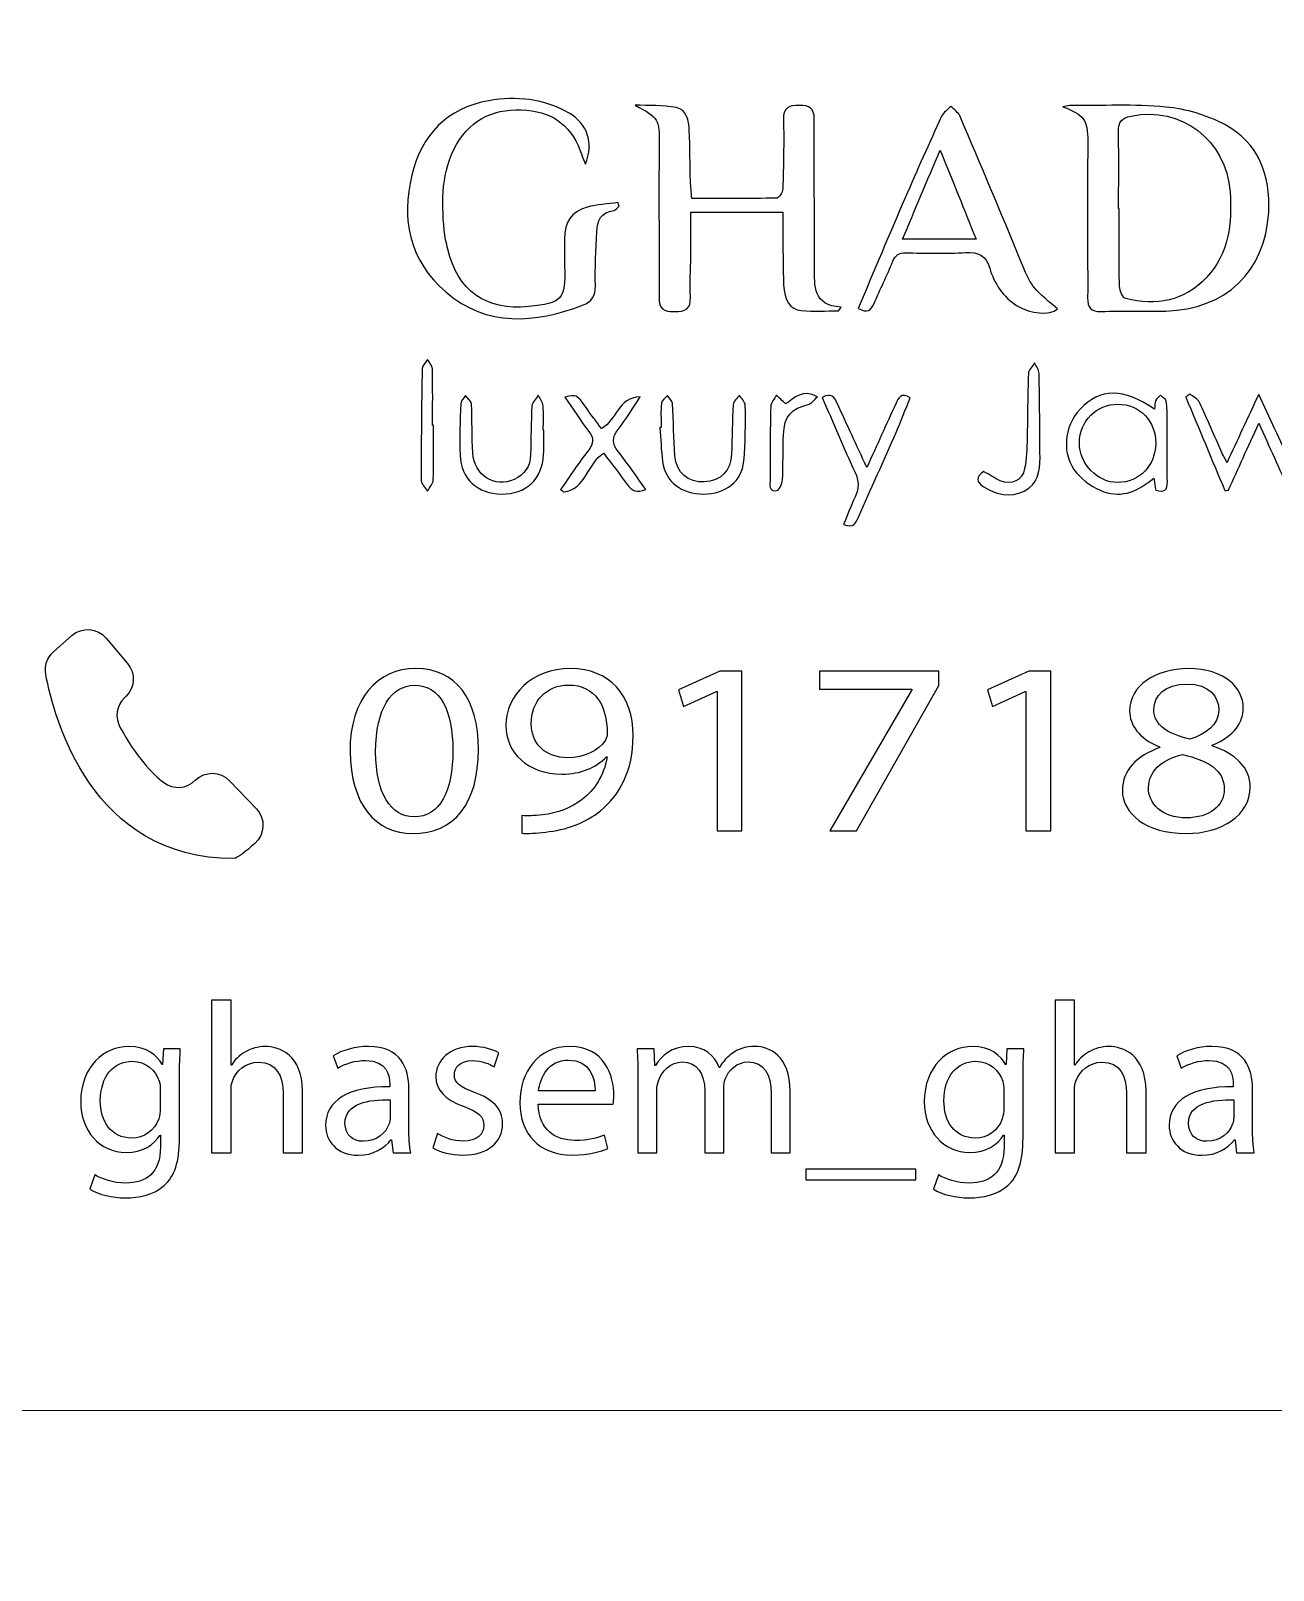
# Model space of a CAD drawing. Header units: millimetres. Extents: x -576 to 618, y 160 to 343.
# Drawn here: x 464.28 to 481.57, y 261.28 to 282.68 of the extents above; entities that cross this region are included whole.
import ezdxf

# ---------------------------------------------------------------- set-up
doc = ezdxf.new("R2010")
doc.units = ezdxf.units.MM
doc.header["$MEASUREMENT"] = 0
doc.layers.add('Layer 1', color=7, linetype='Continuous')

msp = doc.modelspace()

# ---------------------------------------------------------------- linework, layer by layer
at = {"layer": 'Layer 1', "color": 250, "lineweight": 18}
for points in [[(461.3217, 303.3001), (461.3217, 303.3001), (495.1517, 303.3001), (495.1517, 303.3001), (496.7957, 303.3001), (498.1367, 301.9591), (498.1367, 300.3151), (498.1367, 300.3151), (498.1367, 266.4851), (498.1367, 266.4851), (498.1367, 264.8411), (496.7957, 263.5001), (495.1517, 263.5001), (495.1517, 263.5001), (461.3217, 263.5001), (461.3217, 263.5001), (459.6777, 263.5001), (458.3367, 264.8411), (458.3367, 266.4851), (458.3367, 266.4851), (458.3367, 300.3151), (458.3367, 300.3151), (458.3367, 301.9591), (459.6777, 303.3001), (461.3217, 303.3001)], [(461.3217, 263.5001), (461.3217, 263.5001), (495.1517, 263.5001), (495.1517, 263.5001), (496.7957, 263.5001), (498.1367, 262.1591), (498.1367, 260.5151), (498.1367, 260.5151), (498.1367, 226.6851), (498.1367, 226.6851), (498.1367, 225.0411), (496.7957, 223.7001), (495.1517, 223.7001), (495.1517, 223.7001), (461.3217, 223.7001), (461.3217, 223.7001), (459.6777, 223.7001), (458.3367, 225.0411), (458.3367, 226.6851), (458.3367, 226.6851), (458.3367, 260.5151), (458.3367, 260.5151), (458.3367, 262.1591), (459.6777, 263.5001), (461.3217, 263.5001)]]:
    msp.add_open_spline(points, degree=3, knots=[0, 0, 0, 0, 0.125, 0.125, 0.125, 0.25, 0.25, 0.25, 0.375, 0.375, 0.375, 0.5, 0.5, 0.5, 0.625, 0.625, 0.625, 0.75, 0.75, 0.75, 0.875, 0.875, 0.875, 1, 1, 1, 1], dxfattribs=at)
at = {"layer": 'Layer 1', "color": 230}
for points, knots in [([(471.998, 280.8265), (471.9802, 280.87), (471.9593, 280.9121), (471.9449, 280.9566), (471.8239, 281.3286), (471.5755, 281.5452), (471.1805, 281.5773), (470.7618, 281.6116), (470.4192, 281.4771), (470.2039, 281.1002), (469.9911, 280.7283), (469.9954, 280.3196), (470.0305, 279.9099), (470.0383, 279.8203), (470.0613, 279.7317), (470.0822, 279.644), (470.2174, 279.0684), (470.6126, 278.7875), (471.2026, 278.8465), (471.6778, 278.8946), (471.7172, 278.9389), (471.7072, 279.4122), (471.7047, 279.5367), (471.7028, 279.6616), (471.7044, 279.786), (471.7066, 280.0269), (471.7958, 280.1642), (472.0211, 280.2287), (472.158, 280.2678), (472.3044, 280.2733), (472.4463, 280.2939), (472.4529, 280.2768), (472.4594, 280.2602), (472.466, 280.2431), (472.442, 280.2222), (472.4195, 280.1851), (472.3933, 280.1826), (472.2111, 280.1632), (472.1606, 280.0366), (472.153, 279.8852), (472.1406, 279.6365), (472.13, 279.3869), (472.1353, 279.1376), (472.1381, 278.9966), (472.086, 278.9158), (471.958, 278.8674), (471.2912, 278.6141), (470.6332, 278.5564), (470.0526, 279.0524), (469.5524, 279.4802), (469.4298, 280.0547), (469.5812, 280.6756), (469.7172, 281.2321), (470.0716, 281.6081), (470.651, 281.709), (471.0355, 281.776), (471.4198, 281.7408), (471.7689, 281.5352), (472.0223, 281.3853), (472.1153, 281.138), (471.998, 280.8265)], [0, 0, 0, 0, 0.05, 0.05, 0.05, 0.1, 0.1, 0.1, 0.15, 0.15, 0.15, 0.2, 0.2, 0.2, 0.25, 0.25, 0.25, 0.3, 0.3, 0.3, 0.35, 0.35, 0.35, 0.4, 0.4, 0.4, 0.45, 0.45, 0.45, 0.5, 0.5, 0.5, 0.55, 0.55, 0.55, 0.6, 0.6, 0.6, 0.65, 0.65, 0.65, 0.7, 0.7, 0.7, 0.75, 0.75, 0.75, 0.8, 0.8, 0.8, 0.85, 0.85, 0.85, 0.9, 0.9, 0.9, 0.95, 0.95, 0.95, 1, 1, 1, 1]), ([(475.5177, 278.7875), (475.3436, 278.7875), (475.1686, 278.776), (474.996, 278.7913), (474.8466, 278.8043), (474.7627, 278.9345), (474.7542, 279.1517), (474.7436, 279.4234), (474.7455, 279.6958), (474.7427, 279.9682), (474.7421, 280.029), (474.7427, 280.0899), (474.7427, 280.1601), (474.7427, 280.1601), (473.4625, 280.1601), (473.4625, 280.1601), (473.4625, 279.9494), (473.4638, 279.7466), (473.4622, 279.5442), (473.4606, 279.357), (473.4457, 279.1694), (473.4563, 278.9828), (473.4659, 278.8088), (473.3861, 278.7776), (473.2335, 278.7766), (473.0831, 278.7753), (473.0185, 278.8159), (473.0204, 278.976), (473.0254, 279.4746), (473.0191, 279.9738), (473.0185, 280.4727), (473.0185, 280.6771), (473.0229, 280.8811), (473.0232, 281.0852), (473.0238, 281.4611), (473.0176, 281.4702), (472.6865, 281.6478), (472.8784, 281.639), (473.0746, 281.6518), (473.2609, 281.6147), (473.4073, 281.5853), (473.4354, 281.4312), (473.4413, 281.2977), (473.4519, 281.0596), (473.4516, 280.8215), (473.4581, 280.5835), (473.4603, 280.5108), (473.4697, 280.439), (473.4769, 280.3497), (473.8787, 280.3497), (474.2687, 280.347), (474.6584, 280.3554), (474.6884, 280.356), (474.7402, 280.4369), (474.7417, 280.4818), (474.7517, 280.8047), (474.7599, 281.1282), (474.7515, 281.4509), (474.7468, 281.6243), (474.8338, 281.6437), (474.9717, 281.6437), (475.1087, 281.6437), (475.181, 281.611), (475.1801, 281.4533), (475.1767, 280.7673), (475.1839, 280.0811), (475.1842, 279.3947), (475.1842, 279.1342), (475.1567, 278.8621), (475.5561, 278.8384), (475.5433, 278.8212), (475.5306, 278.8047), (475.5177, 278.7875)], [0, 0, 0, 0, 0.0416667, 0.0416667, 0.0416667, 0.0833333, 0.0833333, 0.0833333, 0.125, 0.125, 0.125, 0.1666667, 0.1666667, 0.1666667, 0.2083333, 0.2083333, 0.2083333, 0.25, 0.25, 0.25, 0.2916667, 0.2916667, 0.2916667, 0.3333333, 0.3333333, 0.3333333, 0.375, 0.375, 0.375, 0.4166667, 0.4166667, 0.4166667, 0.4583333, 0.4583333, 0.4583333, 0.5, 0.5, 0.5, 0.5416667, 0.5416667, 0.5416667, 0.5833333, 0.5833333, 0.5833333, 0.625, 0.625, 0.625, 0.6666667, 0.6666667, 0.6666667, 0.7083333, 0.7083333, 0.7083333, 0.75, 0.75, 0.75, 0.7916667, 0.7916667, 0.7916667, 0.8333333, 0.8333333, 0.8333333, 0.875, 0.875, 0.875, 0.9166667, 0.9166667, 0.9166667, 0.9583333, 0.9583333, 0.9583333, 1, 1, 1, 1]), ([(475.7905, 278.8221), (476.0117, 279.3426), (476.226, 279.853), (476.4457, 280.361), (476.6098, 280.7401), (476.779, 281.1173), (476.952, 281.4924), (476.9771, 281.5467), (477.0363, 281.585), (477.0797, 281.6306), (477.124, 281.5844), (477.1864, 281.546), (477.2101, 281.4908), (477.494, 280.8247), (477.7755, 280.1575), (478.0507, 279.4877), (478.1976, 279.1304), (478.1917, 279.128), (478.5636, 278.8147), (478.4529, 278.7208), (478.1923, 278.7429), (478.0039, 278.8574), (477.803, 278.9791), (477.6862, 279.1666), (477.621, 279.3804), (477.5661, 279.561), (477.4632, 279.6063), (477.2859, 279.5965), (477.0092, 279.5816), (476.7308, 279.5894), (476.4532, 279.5944), (476.3611, 279.5959), (476.3099, 279.566), (476.2741, 279.4789), (476.192, 279.2802), (476.0984, 279.0864), (476.0123, 278.8895), (475.9721, 278.7975), (475.919, 278.7492), (475.7905, 278.8221)], [0, 0, 0, 0, 0.0769231, 0.0769231, 0.0769231, 0.1538462, 0.1538462, 0.1538462, 0.2307692, 0.2307692, 0.2307692, 0.3076923, 0.3076923, 0.3076923, 0.3846154, 0.3846154, 0.3846154, 0.4615385, 0.4615385, 0.4615385, 0.5384615, 0.5384615, 0.5384615, 0.6153846, 0.6153846, 0.6153846, 0.6923077, 0.6923077, 0.6923077, 0.7692308, 0.7692308, 0.7692308, 0.8461538, 0.8461538, 0.8461538, 0.9230769, 0.9230769, 0.9230769, 1, 1, 1, 1]), ([(478.6398, 281.6248), (478.6707, 281.6304), (478.7013, 281.641), (478.7318, 281.6407), (479.1793, 281.6386), (479.6292, 281.6635), (480.0725, 281.6217), (480.3521, 281.5951), (480.6442, 281.5097), (480.8916, 281.3774), (481.3652, 281.125), (481.5293, 280.6704), (481.5022, 280.1583), (481.4582, 279.3337), (480.9, 278.8076), (480.0709, 278.7852), (479.7715, 278.7768), (479.471, 278.7876), (479.1711, 278.7786), (479.0277, 278.7745), (478.9833, 278.8348), (478.9836, 278.9686), (478.9852, 279.5518), (478.9808, 280.1349), (478.9799, 280.7178), (478.9799, 280.8594), (478.9893, 281.0008), (478.9873, 281.1424), (478.9833, 281.4466), (478.9312, 281.5134), (478.6398, 281.6248)], [0, 0, 0, 0, 0.1, 0.1, 0.1, 0.2, 0.2, 0.2, 0.3, 0.3, 0.3, 0.4, 0.4, 0.4, 0.5, 0.5, 0.5, 0.6, 0.6, 0.6, 0.7, 0.7, 0.7, 0.8, 0.8, 0.8, 0.9, 0.9, 0.9, 1, 1, 1, 1]), ([(479.4142, 280.2117), (479.4142, 280.2117), (479.4227, 280.2117), (479.4227, 280.2117), (479.4227, 279.8494), (479.4188, 279.4869), (479.4267, 279.1246), (479.4282, 279.0663), (479.4723, 278.968), (479.5131, 278.958), (479.9362, 278.8569), (480.3262, 278.9181), (480.6358, 279.2498), (480.9509, 279.587), (480.9958, 280.0073), (480.9642, 280.4407), (480.9115, 281.1646), (480.28, 281.6413), (479.5887, 281.495), (479.4607, 281.4681), (479.4082, 281.4176), (479.4114, 281.2819), (479.4202, 280.9252), (479.4142, 280.5686), (479.4142, 280.2117)], [0, 0, 0, 0, 0.125, 0.125, 0.125, 0.25, 0.25, 0.25, 0.375, 0.375, 0.375, 0.5, 0.5, 0.5, 0.625, 0.625, 0.625, 0.75, 0.75, 0.75, 0.875, 0.875, 0.875, 1, 1, 1, 1]), ([(476.9324, 281.0237), (476.7455, 280.5825), (476.5786, 280.1879), (476.4073, 279.7828), (476.4073, 279.7828), (477.4313, 279.7828), (477.4313, 279.7828), (477.2663, 280.1931), (477.1093, 280.5838), (476.9324, 281.0237)], [0, 0, 0, 0, 0.3333333, 0.3333333, 0.3333333, 0.6666667, 0.6666667, 0.6666667, 1, 1, 1, 1]), ([(469.8829, 277.1994), (469.8829, 276.9452), (469.8876, 276.6905), (469.8791, 276.4365), (469.8773, 276.3835), (469.8277, 276.3321), (469.7999, 276.2799), (469.7696, 276.3286), (469.7138, 276.3773), (469.7135, 276.4263), (469.711, 276.946), (469.7153, 277.4662), (469.7247, 277.986), (469.7253, 278.0278), (469.7743, 278.069), (469.8011, 278.1101), (469.8242, 278.0665), (469.8664, 278.0235), (469.8676, 277.9794), (469.8738, 277.7196), (469.8705, 277.4593), (469.8705, 277.1994), (469.8705, 277.1994), (469.8829, 277.1994), (469.8829, 277.1994)], [0, 0, 0, 0, 0.125, 0.125, 0.125, 0.25, 0.25, 0.25, 0.375, 0.375, 0.375, 0.5, 0.5, 0.5, 0.625, 0.625, 0.625, 0.75, 0.75, 0.75, 0.875, 0.875, 0.875, 1, 1, 1, 1]), ([(477.5364, 276.5547), (477.6209, 276.5075), (477.6917, 276.4595), (477.7688, 276.4264), (477.9261, 276.3588), (478.0727, 276.4258), (478.1073, 276.5943), (478.1354, 276.7309), (478.1376, 276.8739), (478.1414, 277.0149), (478.1495, 277.3144), (478.1473, 277.6142), (478.1595, 277.9138), (478.1616, 277.9656), (478.2153, 278.0159), (478.2453, 278.0664), (478.2671, 278.0161), (478.3067, 277.9659), (478.308, 277.9154), (478.3164, 277.525), (478.317, 277.1347), (478.3213, 276.744), (478.3236, 276.5534), (478.2876, 276.3768), (478.1008, 276.2826), (477.9051, 276.1844), (477.7167, 276.2308), (477.5379, 276.3413), (477.4319, 276.4071), (477.4281, 276.4742), (477.5364, 276.5547)], [0, 0, 0, 0, 0.1, 0.1, 0.1, 0.2, 0.2, 0.2, 0.3, 0.3, 0.3, 0.4, 0.4, 0.4, 0.5, 0.5, 0.5, 0.6, 0.6, 0.6, 0.7, 0.7, 0.7, 0.8, 0.8, 0.8, 0.9, 0.9, 0.9, 1, 1, 1, 1]), ([(471.4159, 277.1272), (471.4159, 277.0142), (471.4218, 276.9004), (471.4149, 276.7881), (471.394, 276.4458), (471.1675, 276.2361), (470.8296, 276.2398), (470.496, 276.2439), (470.2667, 276.4508), (470.2526, 276.7815), (470.2424, 277.0183), (470.2526, 277.2564), (470.262, 277.4939), (470.2636, 277.5338), (470.3051, 277.5721), (470.3285, 277.6111), (470.3572, 277.5705), (470.4084, 277.5313), (470.4105, 277.4892), (470.4231, 277.2636), (470.4146, 277.0364), (470.4296, 276.8108), (470.4505, 276.4973), (470.7291, 276.3235), (471.0043, 276.4433), (471.1541, 276.5085), (471.2305, 276.6261), (471.2343, 276.7883), (471.2402, 277.0149), (471.238, 277.2411), (471.2521, 277.467), (471.2549, 277.5176), (471.3098, 277.565), (471.341, 277.6142), (471.364, 277.5646), (471.4028, 277.517), (471.4071, 277.4661), (471.4175, 277.354), (471.4102, 277.2402), (471.4102, 277.1272), (471.4102, 277.1272), (471.4159, 277.1272), (471.4159, 277.1272)], [0, 0, 0, 0, 0.0714286, 0.0714286, 0.0714286, 0.1428571, 0.1428571, 0.1428571, 0.2142857, 0.2142857, 0.2142857, 0.2857143, 0.2857143, 0.2857143, 0.3571429, 0.3571429, 0.3571429, 0.4285714, 0.4285714, 0.4285714, 0.5, 0.5, 0.5, 0.5714286, 0.5714286, 0.5714286, 0.6428571, 0.6428571, 0.6428571, 0.7142857, 0.7142857, 0.7142857, 0.7857143, 0.7857143, 0.7857143, 0.8571429, 0.8571429, 0.8571429, 0.9285714, 0.9285714, 0.9285714, 1, 1, 1, 1]), ([(472.8351, 276.3048), (472.7138, 276.2524), (472.6401, 276.2817), (472.5749, 276.375), (472.4716, 276.5229), (472.3593, 276.6646), (472.251, 276.8087), (472.0233, 276.6696), (472.0068, 276.3058), (471.6945, 276.2693), (471.68, 276.2814), (471.6657, 276.2936), (471.6517, 276.3054), (471.7793, 276.4868), (471.9004, 276.6733), (472.037, 276.8471), (472.1122, 276.9432), (472.1187, 277.0143), (472.0429, 277.1123), (471.9265, 277.263), (471.8236, 277.4246), (471.7122, 277.5853), (471.872, 277.6284), (471.8716, 277.628), (472.0058, 277.4415), (472.0773, 277.3417), (472.1512, 277.2437), (472.2204, 277.1497), (472.4352, 277.2745), (472.4501, 277.5882), (472.7593, 277.59), (472.6576, 277.4393), (472.5631, 277.2827), (472.4514, 277.1397), (472.364, 277.0278), (472.3628, 276.9416), (472.453, 276.8303), (472.5871, 276.6643), (472.705, 276.4855), (472.8351, 276.3048)], [0, 0, 0, 0, 0.0769231, 0.0769231, 0.0769231, 0.1538462, 0.1538462, 0.1538462, 0.2307692, 0.2307692, 0.2307692, 0.3076923, 0.3076923, 0.3076923, 0.3846154, 0.3846154, 0.3846154, 0.4615385, 0.4615385, 0.4615385, 0.5384615, 0.5384615, 0.5384615, 0.6153846, 0.6153846, 0.6153846, 0.6923077, 0.6923077, 0.6923077, 0.7692308, 0.7692308, 0.7692308, 0.8461538, 0.8461538, 0.8461538, 0.9230769, 0.9230769, 0.9230769, 1, 1, 1, 1]), ([(473.0498, 277.1662), (473.0498, 277.2795), (473.043, 277.3937), (473.0539, 277.506), (473.0573, 277.5428), (473.1078, 277.5752), (473.1366, 277.6096), (473.1618, 277.5734), (473.2068, 277.5382), (473.2093, 277.5004), (473.2242, 277.2576), (473.2215, 277.0133), (473.2411, 276.7706), (473.2601, 276.5357), (473.4267, 276.3971), (473.6504, 276.4087), (473.8801, 276.4202), (474.0208, 276.5628), (474.0305, 276.8014), (474.0392, 277.028), (474.0376, 277.2548), (474.0517, 277.481), (474.0545, 277.5272), (474.1069, 277.5703), (474.1362, 277.6146), (474.1659, 277.5687), (474.2208, 277.5225), (474.2211, 277.4761), (474.2226, 277.2162), (474.2245, 276.9547), (474.2005, 276.6964), (474.1743, 276.4158), (473.9428, 276.2402), (473.6386, 276.2405), (473.3303, 276.2408), (473.1091, 276.4121), (473.0704, 276.6923), (473.0492, 276.8486), (473.0445, 277.0074), (473.0326, 277.1653), (473.0383, 277.1656), (473.0439, 277.1659), (473.0498, 277.1662)], [0, 0, 0, 0, 0.0714286, 0.0714286, 0.0714286, 0.1428571, 0.1428571, 0.1428571, 0.2142857, 0.2142857, 0.2142857, 0.2857143, 0.2857143, 0.2857143, 0.3571429, 0.3571429, 0.3571429, 0.4285714, 0.4285714, 0.4285714, 0.5, 0.5, 0.5, 0.5714286, 0.5714286, 0.5714286, 0.6428571, 0.6428571, 0.6428571, 0.7142857, 0.7142857, 0.7142857, 0.7857143, 0.7857143, 0.7857143, 0.8571429, 0.8571429, 0.8571429, 0.9285714, 0.9285714, 0.9285714, 1, 1, 1, 1]), ([(474.7844, 277.4925), (474.9015, 277.5736), (475.0154, 277.7078), (475.2235, 277.5912), (475.1798, 277.5522), (475.1492, 277.5025), (475.1083, 277.4917), (474.8503, 277.4223), (474.7658, 277.3316), (474.7523, 277.0623), (474.7417, 276.8535), (474.7501, 276.6439), (474.7383, 276.4352), (474.7352, 276.3824), (474.6925, 276.2931), (474.6574, 276.2882), (474.5395, 276.2701), (474.5655, 276.3746), (474.5655, 276.4408), (474.5648, 276.7802), (474.5651, 277.1194), (474.5745, 277.4582), (474.5761, 277.5113), (474.6257, 277.5628), (474.6531, 277.6149), (474.6927, 277.5781), (474.7321, 277.5413), (474.7844, 277.4925)], [0, 0, 0, 0, 0.1111111, 0.1111111, 0.1111111, 0.2222222, 0.2222222, 0.2222222, 0.3333333, 0.3333333, 0.3333333, 0.4444444, 0.4444444, 0.4444444, 0.5555556, 0.5555556, 0.5555556, 0.6666667, 0.6666667, 0.6666667, 0.7777778, 0.7777778, 0.7777778, 0.8888889, 0.8888889, 0.8888889, 1, 1, 1, 1]), ([(476.5153, 277.58), (476.4498, 277.4187), (476.3877, 277.2567), (476.3181, 277.0976), (476.1455, 276.7042), (475.9702, 276.312), (475.7948, 275.9198), (475.7605, 275.8431), (475.7281, 275.756), (475.5892, 275.8184), (475.6426, 275.9482), (475.69, 276.0786), (475.7499, 276.2037), (475.8058, 276.3201), (475.802, 276.4231), (475.7474, 276.5419), (475.5892, 276.8846), (475.4432, 277.2328), (475.2904, 277.5835), (475.4176, 277.6558), (475.4617, 277.585), (475.5022, 277.4961), (475.6329, 277.2097), (475.7658, 276.9242), (475.9116, 276.6091), (476.0544, 276.9242), (476.1839, 277.2106), (476.3144, 277.4964), (476.3503, 277.5744), (476.3849, 277.6596), (476.5153, 277.58)], [0, 0, 0, 0, 0.1, 0.1, 0.1, 0.2, 0.2, 0.2, 0.3, 0.3, 0.3, 0.4, 0.4, 0.4, 0.5, 0.5, 0.5, 0.6, 0.6, 0.6, 0.7, 0.7, 0.7, 0.8, 0.8, 0.8, 0.9, 0.9, 0.9, 1, 1, 1, 1]), ([(479.9155, 277.4208), (479.9202, 277.472), (479.9158, 277.5088), (479.9286, 277.5372), (479.942, 277.5668), (479.9722, 277.5884), (479.9957, 277.6137), (480.0241, 277.5866), (480.0731, 277.5619), (480.078, 277.5307), (480.0915, 277.4473), (480.0874, 277.3616), (480.088, 277.2764), (480.0896, 276.9881), (480.089, 276.6995), (480.0927, 276.4109), (480.0939, 276.2979), (480.0527, 276.252), (479.9301, 276.2948), (479.923, 276.3404), (479.9155, 276.3894), (479.9042, 276.4621), (479.6959, 276.2845), (479.4649, 276.1819), (479.211, 276.2726), (479.0696, 276.3232), (478.9274, 276.4199), (478.8297, 276.5342), (478.6166, 276.7837), (478.6515, 277.1843), (478.878, 277.4205), (479.1573, 277.7126), (479.4786, 277.7169), (479.9155, 277.4208)], [0, 0, 0, 0, 0.0909091, 0.0909091, 0.0909091, 0.1818182, 0.1818182, 0.1818182, 0.2727273, 0.2727273, 0.2727273, 0.3636364, 0.3636364, 0.3636364, 0.4545455, 0.4545455, 0.4545455, 0.5454545, 0.5454545, 0.5454545, 0.6363636, 0.6363636, 0.6363636, 0.7272727, 0.7272727, 0.7272727, 0.8181818, 0.8181818, 0.8181818, 0.9090909, 0.9090909, 0.9090909, 1, 1, 1, 1]), ([(481.3643, 277.2238), (481.2117, 276.8875), (481.0766, 276.5908), (480.9418, 276.294), (480.9256, 276.2924), (480.909, 276.2912), (480.8925, 276.29), (480.7116, 276.7218), (480.5302, 277.1533), (480.349, 277.5851), (480.368, 277.6004), (480.3864, 277.616), (480.4052, 277.6317), (480.4507, 277.5927), (480.5153, 277.5627), (480.539, 277.5131), (480.6491, 277.2831), (480.7475, 277.0482), (480.8507, 276.8151), (480.8685, 276.7754), (480.8909, 276.738), (480.9225, 276.6784), (481.0694, 276.9945), (481.2068, 277.2903), (481.3634, 277.6266), (481.5191, 277.2925), (481.6576, 276.9945), (481.8099, 276.6675), (481.9424, 276.9633), (482.0585, 277.2322), (482.1846, 277.4965), (482.211, 277.5521), (482.2757, 277.5889), (482.3225, 277.6344), (482.3446, 277.6191), (482.3664, 277.6035), (482.388, 277.588), (482.2045, 277.1561), (482.0208, 276.7243), (481.8373, 276.2931), (481.8205, 276.2922), (481.8033, 276.2912), (481.7868, 276.2906), (481.651, 276.5901), (481.5153, 276.8896), (481.3643, 277.2238)], [0, 0, 0, 0, 0.0666667, 0.0666667, 0.0666667, 0.1333333, 0.1333333, 0.1333333, 0.2, 0.2, 0.2, 0.2666667, 0.2666667, 0.2666667, 0.3333333, 0.3333333, 0.3333333, 0.4, 0.4, 0.4, 0.4666667, 0.4666667, 0.4666667, 0.5333333, 0.5333333, 0.5333333, 0.6, 0.6, 0.6, 0.6666667, 0.6666667, 0.6666667, 0.7333333, 0.7333333, 0.7333333, 0.8, 0.8, 0.8, 0.8666667, 0.8666667, 0.8666667, 0.9333333, 0.9333333, 0.9333333, 1, 1, 1, 1]), ([(479.4066, 277.4898), (479.1071, 277.4917), (478.8696, 277.2539), (478.8696, 276.9519), (478.87, 276.658), (479.1186, 276.4003), (479.4012, 276.4009), (479.7018, 276.4015), (479.9277, 276.6339), (479.9301, 276.9453), (479.9326, 277.2549), (479.7083, 277.4879), (479.4066, 277.4898)], [0, 0, 0, 0, 0.25, 0.25, 0.25, 0.5, 0.5, 0.5, 0.75, 0.75, 0.75, 1, 1, 1, 1]), ([(465.5781, 273.4016), (465.5781, 273.4016), (465.6074, 273.4304), (465.6074, 273.4304), (465.7313, 273.5527), (465.7407, 273.7498), (465.628, 273.8828), (465.628, 273.8828), (465.3285, 274.2381), (465.3285, 274.2381), (465.2077, 274.3811), (464.9934, 274.3967), (464.8533, 274.2734), (464.8533, 274.2734), (464.5956, 274.0463), (464.5956, 274.0463), (464.507, 273.9683), (464.4667, 273.85), (464.4886, 273.7337), (464.605, 273.109), (465.126, 271.172), (467.1057, 271.172), (467.1503, 271.172), (467.2779, 271.2753), (467.3984, 271.3824), (467.5394, 271.5084), (467.5488, 271.7253), (467.4187, 271.8619), (467.4187, 271.8619), (467.0455, 272.2541), (467.0455, 272.2541), (466.9166, 272.3898), (466.701, 272.3927), (466.5684, 272.26), (466.4502, 272.1417), (466.2639, 272.1284), (466.131, 272.2295), (465.9709, 272.3511), (465.7534, 272.5779), (465.521, 272.9998), (465.4486, 273.1312), (465.4714, 273.2966), (465.5781, 273.4016)], [0, 0, 0, 0, 0.0714286, 0.0714286, 0.0714286, 0.1428571, 0.1428571, 0.1428571, 0.2142857, 0.2142857, 0.2142857, 0.2857143, 0.2857143, 0.2857143, 0.3571429, 0.3571429, 0.3571429, 0.4285714, 0.4285714, 0.4285714, 0.5, 0.5, 0.5, 0.5714286, 0.5714286, 0.5714286, 0.6428571, 0.6428571, 0.6428571, 0.7142857, 0.7142857, 0.7142857, 0.7857143, 0.7857143, 0.7857143, 0.8571429, 0.8571429, 0.8571429, 0.9285714, 0.9285714, 0.9285714, 1, 1, 1, 1]), ([(470.5079, 272.6904), (470.5079, 271.9363), (470.1759, 271.5197), (469.5924, 271.5197), (469.078, 271.5197), (468.7295, 271.9259), (468.7213, 272.6601), (468.7213, 273.4039), (469.1023, 273.8136), (469.6371, 273.8136), (470.1922, 273.8136), (470.5079, 273.3971), (470.5079, 272.6904)], [0, 0, 0, 0, 0.25, 0.25, 0.25, 0.5, 0.5, 0.5, 0.75, 0.75, 0.75, 1, 1, 1, 1]), ([(471.1126, 271.769), (471.1897, 271.7621), (471.2789, 271.769), (471.4003, 271.779), (471.6068, 271.8034), (471.8015, 271.8748), (471.9513, 271.9943), (472.1258, 272.1275), (472.2512, 272.3219), (472.2998, 272.5846), (472.2998, 272.5846), (472.2877, 272.5846), (472.2877, 272.5846), (472.1419, 272.4345), (471.9314, 272.3459), (471.6677, 272.3459), (471.1937, 272.3459), (470.8898, 272.6464), (470.8898, 273.0251), (470.8898, 273.4448), (471.2505, 273.8136), (471.7894, 273.8136), (472.3282, 273.8136), (472.6605, 273.4448), (472.6605, 272.8785), (472.6605, 272.3902), (472.4658, 272.0489), (472.2066, 271.8373), (472.0041, 271.6701), (471.7245, 271.5677), (471.4408, 271.5403), (471.3114, 271.5232), (471.1978, 271.5197), (471.1126, 271.5232), (471.1126, 271.5232), (471.1126, 271.769), (471.1126, 271.769)], [0, 0, 0, 0, 0.0833333, 0.0833333, 0.0833333, 0.1666667, 0.1666667, 0.1666667, 0.25, 0.25, 0.25, 0.3333333, 0.3333333, 0.3333333, 0.4166667, 0.4166667, 0.4166667, 0.5, 0.5, 0.5, 0.5833333, 0.5833333, 0.5833333, 0.6666667, 0.6666667, 0.6666667, 0.75, 0.75, 0.75, 0.8333333, 0.8333333, 0.8333333, 0.9166667, 0.9166667, 0.9166667, 1, 1, 1, 1]), ([(473.8281, 273.4961), (473.8281, 273.4961), (473.82, 273.4961), (473.82, 273.4961), (473.82, 273.4961), (473.3623, 273.288), (473.3623, 273.288), (473.3623, 273.288), (473.2933, 273.5167), (473.2933, 273.5167), (473.2933, 273.5167), (473.8686, 273.776), (473.8686, 273.776), (473.8686, 273.776), (474.1725, 273.776), (474.1725, 273.776), (474.1725, 273.776), (474.1725, 271.5573), (474.1725, 271.5573), (474.1725, 271.5573), (473.8281, 271.5573), (473.8281, 271.5573), (473.8281, 271.5573), (473.8281, 273.4961), (473.8281, 273.4961)], [0, 0, 0, 0, 0.125, 0.125, 0.125, 0.25, 0.25, 0.25, 0.375, 0.375, 0.375, 0.5, 0.5, 0.5, 0.625, 0.625, 0.625, 0.75, 0.75, 0.75, 0.875, 0.875, 0.875, 1, 1, 1, 1]), ([(476.9124, 273.7761), (476.9124, 273.7761), (476.9124, 273.578), (476.9124, 273.578), (476.9124, 273.578), (475.7657, 271.5574), (475.7657, 271.5574), (475.7657, 271.5574), (475.3972, 271.5574), (475.3972, 271.5574), (475.3972, 271.5574), (476.5397, 273.5203), (476.5397, 273.5203), (476.5397, 273.5203), (476.5397, 273.5269), (476.5397, 273.5269), (476.5397, 273.5269), (475.2512, 273.5269), (475.2512, 273.5269), (475.2512, 273.5269), (475.2512, 273.7761), (475.2512, 273.7761), (475.2512, 273.7761), (476.9124, 273.7761), (476.9124, 273.7761)], [0, 0, 0, 0, 0.125, 0.125, 0.125, 0.25, 0.25, 0.25, 0.375, 0.375, 0.375, 0.5, 0.5, 0.5, 0.625, 0.625, 0.625, 0.75, 0.75, 0.75, 0.875, 0.875, 0.875, 1, 1, 1, 1]), ([(478.1246, 273.4961), (478.1246, 273.4961), (478.1164, 273.4961), (478.1164, 273.4961), (478.1164, 273.4961), (477.6587, 273.288), (477.6587, 273.288), (477.6587, 273.288), (477.5899, 273.5167), (477.5899, 273.5167), (477.5899, 273.5167), (478.1652, 273.776), (478.1652, 273.776), (478.1652, 273.776), (478.4691, 273.776), (478.4691, 273.776), (478.4691, 273.776), (478.4691, 271.5573), (478.4691, 271.5573), (478.4691, 271.5573), (478.1246, 271.5573), (478.1246, 271.5573), (478.1246, 271.5573), (478.1246, 273.4961), (478.1246, 273.4961)], [0, 0, 0, 0, 0.125, 0.125, 0.125, 0.25, 0.25, 0.25, 0.375, 0.375, 0.375, 0.5, 0.5, 0.5, 0.625, 0.625, 0.625, 0.75, 0.75, 0.75, 0.875, 0.875, 0.875, 1, 1, 1, 1]), ([(479.4668, 272.1206), (479.4668, 272.4004), (479.6652, 272.5986), (479.9891, 272.7147), (479.9891, 272.7147), (479.9854, 272.7246), (479.9854, 272.7246), (479.6936, 272.8407), (479.5679, 273.0319), (479.5679, 273.2232), (479.5679, 273.5749), (479.9205, 273.8135), (480.3822, 273.8135), (480.8927, 273.8135), (481.1479, 273.5439), (481.1479, 273.2676), (481.1479, 273.08), (481.0387, 272.8785), (480.7145, 272.7486), (480.7145, 272.7486), (480.7145, 272.7384), (480.7145, 272.7384), (481.0425, 272.6292), (481.2453, 272.4345), (481.2453, 272.1649), (481.2453, 271.7792), (480.8525, 271.52), (480.3501, 271.52), (479.7988, 271.52), (479.4668, 271.7961), (479.4668, 272.1206)], [0, 0, 0, 0, 0.1, 0.1, 0.1, 0.2, 0.2, 0.2, 0.3, 0.3, 0.3, 0.4, 0.4, 0.4, 0.5, 0.5, 0.5, 0.6, 0.6, 0.6, 0.7, 0.7, 0.7, 0.8, 0.8, 0.8, 0.9, 0.9, 0.9, 1, 1, 1, 1]), ([(469.078, 272.6564), (469.078, 272.0795), (469.2885, 271.7521), (469.6128, 271.7521), (469.9772, 271.7521), (470.1516, 272.1103), (470.1516, 272.6769), (470.1516, 273.223), (469.9856, 273.5814), (469.6168, 273.5814), (469.3048, 273.5814), (469.078, 273.2607), (469.078, 272.6564)], [0, 0, 0, 0, 0.25, 0.25, 0.25, 0.5, 0.5, 0.5, 0.75, 0.75, 0.75, 1, 1, 1, 1]), ([(471.2425, 273.0457), (471.2425, 272.769), (471.4408, 272.5746), (471.7488, 272.5746), (471.9879, 272.5746), (472.1744, 272.6736), (472.2674, 272.8064), (472.2877, 272.8339), (472.2998, 272.8682), (472.2998, 272.916), (472.2998, 273.2947), (472.1339, 273.5852), (471.761, 273.5852), (471.4571, 273.5852), (471.2425, 273.3596), (471.2425, 273.0457)], [0, 0, 0, 0, 0.2, 0.2, 0.2, 0.4, 0.4, 0.4, 0.6, 0.6, 0.6, 0.8, 0.8, 0.8, 1, 1, 1, 1]), ([(479.9043, 273.2435), (479.9043, 273.0217), (480.103, 272.9022), (480.4065, 272.8342), (480.6334, 272.8991), (480.8078, 273.0354), (480.8078, 273.2369), (480.8078, 273.4145), (480.682, 273.5986), (480.3622, 273.5986), (480.0665, 273.5986), (479.9043, 273.4348), (479.9043, 273.2435)], [0, 0, 0, 0, 0.25, 0.25, 0.25, 0.5, 0.5, 0.5, 0.75, 0.75, 0.75, 1, 1, 1, 1]), ([(480.8848, 272.134), (480.8848, 272.4039), (480.6621, 272.5336), (480.3052, 272.6189), (479.9975, 272.544), (479.8316, 272.3733), (479.8316, 272.1615), (479.8194, 271.9365), (480.0219, 271.7383), (480.3579, 271.7383), (480.678, 271.7383), (480.8848, 271.9056), (480.8848, 272.134)], [0, 0, 0, 0, 0.25, 0.25, 0.25, 0.5, 0.5, 0.5, 0.75, 0.75, 0.75, 1, 1, 1, 1]), ([(466.7963, 269.2023), (466.7963, 269.2023), (467.0662, 269.2023), (467.0662, 269.2023), (467.0662, 269.2023), (467.0662, 268.299), (467.0662, 268.299), (467.0662, 268.299), (467.0721, 268.299), (467.0721, 268.299), (467.1152, 268.3742), (467.1826, 268.4401), (467.2653, 268.4847), (467.3451, 268.5296), (467.44, 268.5592), (467.5414, 268.5592), (467.7407, 268.5592), (468.0597, 268.4401), (468.0597, 267.9405), (468.0597, 267.9405), (468.0597, 267.0794), (468.0597, 267.0794), (468.0597, 267.0794), (467.7897, 267.0794), (467.7897, 267.0794), (467.7897, 267.0794), (467.7897, 267.9106), (467.7897, 267.9106), (467.7897, 268.1436), (467.7008, 268.3411), (467.4462, 268.3411), (467.2715, 268.3411), (467.1336, 268.2214), (467.0846, 268.0778), (467.0694, 268.0423), (467.0662, 268.0032), (467.0662, 267.9524), (467.0662, 267.9524), (467.0662, 267.0794), (467.0662, 267.0794), (467.0662, 267.0794), (466.7963, 267.0794), (466.7963, 267.0794), (466.7963, 267.0794), (466.7963, 269.2023), (466.7963, 269.2023)], [0, 0, 0, 0, 0.0666667, 0.0666667, 0.0666667, 0.1333333, 0.1333333, 0.1333333, 0.2, 0.2, 0.2, 0.2666667, 0.2666667, 0.2666667, 0.3333333, 0.3333333, 0.3333333, 0.4, 0.4, 0.4, 0.4666667, 0.4666667, 0.4666667, 0.5333333, 0.5333333, 0.5333333, 0.6, 0.6, 0.6, 0.6666667, 0.6666667, 0.6666667, 0.7333333, 0.7333333, 0.7333333, 0.8, 0.8, 0.8, 0.8666667, 0.8666667, 0.8666667, 0.9333333, 0.9333333, 0.9333333, 1, 1, 1, 1]), ([(478.5321, 269.2023), (478.5321, 269.2023), (478.802, 269.2023), (478.802, 269.2023), (478.802, 269.2023), (478.802, 268.299), (478.802, 268.299), (478.802, 268.299), (478.8082, 268.299), (478.8082, 268.299), (478.851, 268.3742), (478.9184, 268.4401), (479.0014, 268.4847), (479.0809, 268.5296), (479.1758, 268.5592), (479.2772, 268.5592), (479.4762, 268.5592), (479.7954, 268.4401), (479.7954, 267.9405), (479.7954, 267.9405), (479.7954, 267.0794), (479.7954, 267.0794), (479.7954, 267.0794), (479.5256, 267.0794), (479.5256, 267.0794), (479.5256, 267.0794), (479.5256, 267.9106), (479.5256, 267.9106), (479.5256, 268.1436), (479.4366, 268.3411), (479.182, 268.3411), (479.0073, 268.3411), (478.8694, 268.2214), (478.8204, 268.0778), (478.8051, 268.0423), (478.802, 268.0032), (478.802, 267.9524), (478.802, 267.9524), (478.802, 267.0794), (478.802, 267.0794), (478.802, 267.0794), (478.5321, 267.0794), (478.5321, 267.0794), (478.5321, 267.0794), (478.5321, 269.2023), (478.5321, 269.2023)], [0, 0, 0, 0, 0.0666667, 0.0666667, 0.0666667, 0.1333333, 0.1333333, 0.1333333, 0.2, 0.2, 0.2, 0.2666667, 0.2666667, 0.2666667, 0.3333333, 0.3333333, 0.3333333, 0.4, 0.4, 0.4, 0.4666667, 0.4666667, 0.4666667, 0.5333333, 0.5333333, 0.5333333, 0.6, 0.6, 0.6, 0.6666667, 0.6666667, 0.6666667, 0.7333333, 0.7333333, 0.7333333, 0.8, 0.8, 0.8, 0.8666667, 0.8666667, 0.8666667, 0.9333333, 0.9333333, 0.9333333, 1, 1, 1, 1]), ([(466.3606, 268.5265), (466.3546, 268.4219), (466.3484, 268.3052), (466.3484, 268.1289), (466.3484, 268.1289), (466.3484, 267.2887), (466.3484, 267.2887), (466.3484, 266.957), (466.281, 266.7533), (466.1369, 266.6278), (465.9927, 266.4965), (465.7843, 266.4544), (465.5971, 266.4544), (465.4192, 266.4544), (465.2232, 266.4965), (465.1035, 266.5742), (465.1035, 266.5742), (465.1712, 266.7745), (465.1712, 266.7745), (465.2692, 266.7146), (465.4223, 266.6609), (465.6065, 266.6609), (465.8822, 266.6609), (466.0848, 266.8013), (466.0848, 267.1664), (466.0848, 267.1664), (466.0848, 267.3274), (466.0848, 267.3274), (466.0848, 267.3274), (466.0785, 267.3274), (466.0785, 267.3274), (465.9958, 267.1932), (465.8364, 267.0855), (465.6065, 267.0855), (465.2383, 267.0855), (464.9749, 267.3904), (464.9749, 267.7911), (464.9749, 268.2815), (465.3028, 268.5595), (465.6433, 268.5595), (465.9006, 268.5595), (466.0417, 268.4279), (466.1063, 268.3084), (466.1063, 268.3084), (466.1122, 268.3084), (466.1122, 268.3084), (466.1122, 268.3084), (466.1247, 268.5265), (466.1247, 268.5265), (466.1247, 268.5265), (466.3606, 268.5265), (466.3606, 268.5265)], [0, 0, 0, 0, 0.0588235, 0.0588235, 0.0588235, 0.1176471, 0.1176471, 0.1176471, 0.1764706, 0.1764706, 0.1764706, 0.2352941, 0.2352941, 0.2352941, 0.2941176, 0.2941176, 0.2941176, 0.3529412, 0.3529412, 0.3529412, 0.4117647, 0.4117647, 0.4117647, 0.4705882, 0.4705882, 0.4705882, 0.5294118, 0.5294118, 0.5294118, 0.5882353, 0.5882353, 0.5882353, 0.6470588, 0.6470588, 0.6470588, 0.7058824, 0.7058824, 0.7058824, 0.7647059, 0.7647059, 0.7647059, 0.8235294, 0.8235294, 0.8235294, 0.8823529, 0.8823529, 0.8823529, 0.9411765, 0.9411765, 0.9411765, 1, 1, 1, 1]), ([(469.32, 267.0794), (469.32, 267.0794), (469.2985, 267.262), (469.2985, 267.262), (469.2985, 267.262), (469.2891, 267.262), (469.2891, 267.262), (469.2064, 267.1484), (469.047, 267.0465), (468.8355, 267.0465), (468.535, 267.0465), (468.3818, 267.2526), (468.3818, 267.4621), (468.3818, 267.8118), (468.7007, 268.0033), (469.2738, 268.0002), (469.2738, 268.0002), (469.2738, 268.0302), (469.2738, 268.0302), (469.2738, 268.1497), (469.2401, 268.365), (468.9366, 268.365), (468.7986, 268.365), (468.6548, 268.3232), (468.5503, 268.2573), (468.5503, 268.2573), (468.4891, 268.4308), (468.4891, 268.4308), (468.6117, 268.5085), (468.7896, 268.5594), (468.9765, 268.5594), (469.4301, 268.5594), (469.5406, 268.2573), (469.5406, 267.9675), (469.5406, 267.9675), (469.5406, 267.4261), (469.5406, 267.4261), (469.5406, 267.3007), (469.5469, 267.1781), (469.5653, 267.0794), (469.5653, 267.0794), (469.32, 267.0794), (469.32, 267.0794)], [0, 0, 0, 0, 0.0714286, 0.0714286, 0.0714286, 0.1428571, 0.1428571, 0.1428571, 0.2142857, 0.2142857, 0.2142857, 0.2857143, 0.2857143, 0.2857143, 0.3571429, 0.3571429, 0.3571429, 0.4285714, 0.4285714, 0.4285714, 0.5, 0.5, 0.5, 0.5714286, 0.5714286, 0.5714286, 0.6428571, 0.6428571, 0.6428571, 0.7142857, 0.7142857, 0.7142857, 0.7857143, 0.7857143, 0.7857143, 0.8571429, 0.8571429, 0.8571429, 0.9285714, 0.9285714, 0.9285714, 1, 1, 1, 1]), ([(469.9395, 267.3485), (470.0191, 267.2976), (470.1605, 267.244), (470.2953, 267.244), (470.4915, 267.244), (470.5832, 267.3397), (470.5832, 267.459), (470.5832, 267.5847), (470.5068, 267.6536), (470.3075, 267.7251), (470.0406, 267.818), (469.915, 267.9616), (469.915, 268.1351), (469.915, 268.3682), (470.108, 268.5594), (470.427, 268.5594), (470.5773, 268.5594), (470.709, 268.5176), (470.7917, 268.4699), (470.7917, 268.4699), (470.7246, 268.2783), (470.7246, 268.2783), (470.6662, 268.3145), (470.5589, 268.3622), (470.4207, 268.3622), (470.2616, 268.3622), (470.1727, 268.2724), (470.1727, 268.1647), (470.1727, 268.0449), (470.2616, 267.9916), (470.4547, 267.9195), (470.7121, 267.8237), (470.8438, 267.6983), (470.8438, 267.4833), (470.8438, 267.229), (470.6416, 267.0496), (470.289, 267.0496), (470.1264, 267.0496), (469.9764, 267.0883), (469.8722, 267.1482), (469.8722, 267.1482), (469.9395, 267.3485), (469.9395, 267.3485)], [0, 0, 0, 0, 0.0714286, 0.0714286, 0.0714286, 0.1428571, 0.1428571, 0.1428571, 0.2142857, 0.2142857, 0.2142857, 0.2857143, 0.2857143, 0.2857143, 0.3571429, 0.3571429, 0.3571429, 0.4285714, 0.4285714, 0.4285714, 0.5, 0.5, 0.5, 0.5714286, 0.5714286, 0.5714286, 0.6428571, 0.6428571, 0.6428571, 0.7142857, 0.7142857, 0.7142857, 0.7857143, 0.7857143, 0.7857143, 0.8571429, 0.8571429, 0.8571429, 0.9285714, 0.9285714, 0.9285714, 1, 1, 1, 1]), ([(471.341, 267.7552), (471.3469, 267.3994), (471.5799, 267.2528), (471.8499, 267.2528), (472.0429, 267.2528), (472.1597, 267.2859), (472.2608, 267.3274), (472.2608, 267.3274), (472.3069, 267.1392), (472.3069, 267.1392), (472.2118, 267.0974), (472.0492, 267.0496), (471.8133, 267.0496), (471.3563, 267.0496), (471.0836, 267.3423), (471.0836, 267.7791), (471.0836, 268.2157), (471.3469, 268.5595), (471.7793, 268.5595), (472.2639, 268.5595), (472.3925, 268.1439), (472.3925, 267.8777), (472.3925, 267.8238), (472.3865, 267.782), (472.3834, 267.7552), (472.3834, 267.7552), (471.341, 267.7552), (471.341, 267.7552)], [0, 0, 0, 0, 0.1111111, 0.1111111, 0.1111111, 0.2222222, 0.2222222, 0.2222222, 0.3333333, 0.3333333, 0.3333333, 0.4444444, 0.4444444, 0.4444444, 0.5555556, 0.5555556, 0.5555556, 0.6666667, 0.6666667, 0.6666667, 0.7777778, 0.7777778, 0.7777778, 0.8888889, 0.8888889, 0.8888889, 1, 1, 1, 1]), ([(472.727, 268.1349), (472.727, 268.2844), (472.7239, 268.407), (472.7148, 268.5265), (472.7148, 268.5265), (472.9506, 268.5265), (472.9506, 268.5265), (472.9506, 268.5265), (472.9632, 268.2934), (472.9632, 268.2934), (472.9632, 268.2934), (472.9722, 268.2934), (472.9722, 268.2934), (473.0552, 268.4307), (473.1932, 268.5593), (473.4383, 268.5593), (473.6405, 268.5593), (473.794, 268.4401), (473.8583, 268.2694), (473.8583, 268.2694), (473.8645, 268.2694), (473.8645, 268.2694), (473.9104, 268.35), (473.9688, 268.4129), (474.0299, 268.4579), (474.1188, 268.5234), (474.2172, 268.5593), (474.3581, 268.5593), (474.5544, 268.5593), (474.8456, 268.4338), (474.8456, 267.9318), (474.8456, 267.9318), (474.8456, 267.0794), (474.8456, 267.0794), (474.8456, 267.0794), (474.5819, 267.0794), (474.5819, 267.0794), (474.5819, 267.0794), (474.5819, 267.8987), (474.5819, 267.8987), (474.5819, 268.1768), (474.4776, 268.3443), (474.2602, 268.3443), (474.1067, 268.3443), (473.9872, 268.2336), (473.9413, 268.105), (473.9288, 268.0691), (473.9198, 268.0214), (473.9198, 267.9733), (473.9198, 267.9733), (473.9198, 267.0794), (473.9198, 267.0794), (473.9198, 267.0794), (473.6562, 267.0794), (473.6562, 267.0794), (473.6562, 267.0794), (473.6562, 267.9465), (473.6562, 267.9465), (473.6562, 268.1768), (473.5519, 268.3443), (473.3463, 268.3443), (473.1775, 268.3443), (473.0552, 268.2126), (473.0121, 268.081), (472.9969, 268.0423), (472.9906, 267.9973), (472.9906, 267.9524), (472.9906, 267.9524), (472.9906, 267.0794), (472.9906, 267.0794), (472.9906, 267.0794), (472.727, 267.0794), (472.727, 267.0794), (472.727, 267.0794), (472.727, 268.1349), (472.727, 268.1349)], [0, 0, 0, 0, 0.04, 0.04, 0.04, 0.08, 0.08, 0.08, 0.12, 0.12, 0.12, 0.16, 0.16, 0.16, 0.2, 0.2, 0.2, 0.24, 0.24, 0.24, 0.28, 0.28, 0.28, 0.32, 0.32, 0.32, 0.36, 0.36, 0.36, 0.4, 0.4, 0.4, 0.44, 0.44, 0.44, 0.48, 0.48, 0.48, 0.52, 0.52, 0.52, 0.56, 0.56, 0.56, 0.6, 0.6, 0.6, 0.64, 0.64, 0.64, 0.68, 0.68, 0.68, 0.72, 0.72, 0.72, 0.76, 0.76, 0.76, 0.8, 0.8, 0.8, 0.84, 0.84, 0.84, 0.88, 0.88, 0.88, 0.92, 0.92, 0.92, 0.96, 0.96, 0.96, 1, 1, 1, 1]), ([(478.0964, 268.5265), (478.0905, 268.4219), (478.0842, 268.3052), (478.0842, 268.1289), (478.0842, 268.1289), (478.0842, 267.2887), (478.0842, 267.2887), (478.0842, 266.957), (478.0168, 266.7533), (477.8727, 266.6278), (477.7285, 266.4965), (477.5201, 266.4544), (477.3329, 266.4544), (477.155, 266.4544), (476.9591, 266.4965), (476.8393, 266.5742), (476.8393, 266.5742), (476.907, 266.7745), (476.907, 266.7745), (477.0049, 266.7146), (477.1582, 266.6609), (477.3423, 266.6609), (477.618, 266.6609), (477.8206, 266.8013), (477.8206, 267.1664), (477.8206, 267.1664), (477.8206, 267.3274), (477.8206, 267.3274), (477.8206, 267.3274), (477.8143, 267.3274), (477.8143, 267.3274), (477.7317, 267.1932), (477.5722, 267.0855), (477.3423, 267.0855), (476.9741, 267.0855), (476.7108, 267.3904), (476.7108, 267.7911), (476.7108, 268.2815), (477.0386, 268.5595), (477.3791, 268.5595), (477.6365, 268.5595), (477.7775, 268.4279), (477.8421, 268.3084), (477.8421, 268.3084), (477.848, 268.3084), (477.848, 268.3084), (477.848, 268.3084), (477.8605, 268.5265), (477.8605, 268.5265), (477.8605, 268.5265), (478.0964, 268.5265), (478.0964, 268.5265)], [0, 0, 0, 0, 0.0588235, 0.0588235, 0.0588235, 0.1176471, 0.1176471, 0.1176471, 0.1764706, 0.1764706, 0.1764706, 0.2352941, 0.2352941, 0.2352941, 0.2941176, 0.2941176, 0.2941176, 0.3529412, 0.3529412, 0.3529412, 0.4117647, 0.4117647, 0.4117647, 0.4705882, 0.4705882, 0.4705882, 0.5294118, 0.5294118, 0.5294118, 0.5882353, 0.5882353, 0.5882353, 0.6470588, 0.6470588, 0.6470588, 0.7058824, 0.7058824, 0.7058824, 0.7647059, 0.7647059, 0.7647059, 0.8235294, 0.8235294, 0.8235294, 0.8823529, 0.8823529, 0.8823529, 0.9411765, 0.9411765, 0.9411765, 1, 1, 1, 1]), ([(481.0557, 267.0794), (481.0557, 267.0794), (481.0345, 267.262), (481.0345, 267.262), (481.0345, 267.262), (481.0251, 267.262), (481.0251, 267.262), (480.9424, 267.1484), (480.783, 267.0465), (480.5711, 267.0465), (480.2707, 267.0465), (480.1175, 267.2526), (480.1175, 267.4621), (480.1175, 267.8118), (480.4367, 268.0033), (481.0095, 268.0002), (481.0095, 268.0002), (481.0095, 268.0302), (481.0095, 268.0302), (481.0095, 268.1497), (480.9761, 268.365), (480.6725, 268.365), (480.5346, 268.365), (480.3905, 268.3232), (480.2862, 268.2573), (480.2862, 268.2573), (480.2248, 268.4308), (480.2248, 268.4308), (480.3474, 268.5085), (480.5253, 268.5594), (480.7122, 268.5594), (481.1662, 268.5594), (481.2765, 268.2573), (481.2765, 267.9675), (481.2765, 267.9675), (481.2765, 267.4261), (481.2765, 267.4261), (481.2765, 267.3007), (481.2825, 267.1781), (481.3009, 267.0794), (481.3009, 267.0794), (481.0557, 267.0794), (481.0557, 267.0794)], [0, 0, 0, 0, 0.0714286, 0.0714286, 0.0714286, 0.1428571, 0.1428571, 0.1428571, 0.2142857, 0.2142857, 0.2142857, 0.2857143, 0.2857143, 0.2857143, 0.3571429, 0.3571429, 0.3571429, 0.4285714, 0.4285714, 0.4285714, 0.5, 0.5, 0.5, 0.5714286, 0.5714286, 0.5714286, 0.6428571, 0.6428571, 0.6428571, 0.7142857, 0.7142857, 0.7142857, 0.7857143, 0.7857143, 0.7857143, 0.8571429, 0.8571429, 0.8571429, 0.9285714, 0.9285714, 0.9285714, 1, 1, 1, 1]), ([(466.0816, 267.9555), (466.0816, 268.0004), (466.0785, 268.0394), (466.0664, 268.0752), (466.017, 268.2275), (465.8853, 268.353), (465.6891, 268.353), (465.4317, 268.353), (465.2477, 268.1408), (465.2477, 267.806), (465.2477, 267.5218), (465.3949, 267.2859), (465.686, 267.2859), (465.8516, 267.2859), (466.0021, 267.3876), (466.0601, 267.5548), (466.0754, 267.5995), (466.0816, 267.6504), (466.0816, 267.6953), (466.0816, 267.6953), (466.0816, 267.9555), (466.0816, 267.9555)], [0, 0, 0, 0, 0.1428571, 0.1428571, 0.1428571, 0.2857143, 0.2857143, 0.2857143, 0.4285714, 0.4285714, 0.4285714, 0.5714286, 0.5714286, 0.5714286, 0.7142857, 0.7142857, 0.7142857, 0.8571429, 0.8571429, 0.8571429, 1, 1, 1, 1]), ([(472.1319, 267.9435), (472.135, 268.1108), (472.0614, 268.371), (471.7578, 268.371), (471.4851, 268.371), (471.3653, 268.1258), (471.344, 267.9435), (471.344, 267.9435), (472.1319, 267.9435), (472.1319, 267.9435)], [0, 0, 0, 0, 0.3333333, 0.3333333, 0.3333333, 0.6666667, 0.6666667, 0.6666667, 1, 1, 1, 1]), ([(477.8175, 267.9555), (477.8175, 268.0004), (477.8143, 268.0394), (477.8022, 268.0752), (477.7528, 268.2275), (477.6212, 268.353), (477.425, 268.353), (477.1675, 268.353), (476.9834, 268.1408), (476.9834, 267.806), (476.9834, 267.5218), (477.1307, 267.2859), (477.4219, 267.2859), (477.5875, 267.2859), (477.7379, 267.3876), (477.7959, 267.5548), (477.8112, 267.5995), (477.8175, 267.6504), (477.8175, 267.6953), (477.8175, 267.6953), (477.8175, 267.9555), (477.8175, 267.9555)], [0, 0, 0, 0, 0.1428571, 0.1428571, 0.1428571, 0.2857143, 0.2857143, 0.2857143, 0.4285714, 0.4285714, 0.4285714, 0.5714286, 0.5714286, 0.5714286, 0.7142857, 0.7142857, 0.7142857, 0.8571429, 0.8571429, 0.8571429, 1, 1, 1, 1]), ([(469.2801, 267.818), (468.9859, 267.824), (468.6514, 267.7731), (468.6514, 267.492), (468.6514, 267.3216), (468.7681, 267.2408), (468.906, 267.2408), (469.0992, 267.2408), (469.2217, 267.3603), (469.2648, 267.4832), (469.2738, 267.5101), (469.2801, 267.5397), (469.2801, 267.5665), (469.2801, 267.5665), (469.2801, 267.818), (469.2801, 267.818)], [0, 0, 0, 0, 0.2, 0.2, 0.2, 0.4, 0.4, 0.4, 0.6, 0.6, 0.6, 0.8, 0.8, 0.8, 1, 1, 1, 1]), ([(481.0157, 267.818), (480.7215, 267.824), (480.3873, 267.7731), (480.3873, 267.492), (480.3873, 267.3216), (480.5037, 267.2408), (480.6419, 267.2408), (480.8351, 267.2408), (480.9574, 267.3603), (481.0004, 267.4832), (481.0095, 267.5101), (481.0157, 267.5397), (481.0157, 267.5665), (481.0157, 267.5665), (481.0157, 267.818), (481.0157, 267.818)], [0, 0, 0, 0, 0.2, 0.2, 0.2, 0.4, 0.4, 0.4, 0.6, 0.6, 0.6, 0.8, 0.8, 0.8, 1, 1, 1, 1]), ([(476.5938, 266.7055), (476.5938, 266.7055), (475.0606, 266.7055), (475.0606, 266.7055), (475.0606, 266.7055), (475.0606, 266.855), (475.0606, 266.855), (475.0606, 266.855), (476.5938, 266.855), (476.5938, 266.855), (476.5938, 266.855), (476.5938, 266.7055), (476.5938, 266.7055)], [0, 0, 0, 0, 0.25, 0.25, 0.25, 0.5, 0.5, 0.5, 0.75, 0.75, 0.75, 1, 1, 1, 1])]:
    msp.add_open_spline(points, degree=3, knots=knots, dxfattribs=at)

doc.saveas('drawing.dxf')
